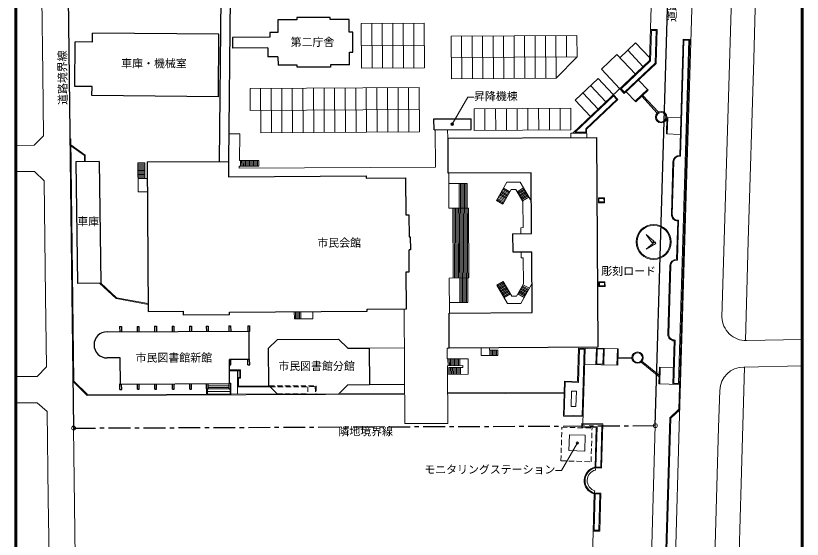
# Model space of a CAD drawing. Units: millimetres, scale not verified. Extents: x -195000 to -15000, y -143500 to 133500.
# Drawn here: x -195000 to -15000, y -79099 to 40685 of the extents above; entities that cross this region are included whole.
import ezdxf
from ezdxf.enums import TextEntityAlignment as Align

# ---------------------------------------------------------------- set-up
doc = ezdxf.new("R2010")
doc.units = ezdxf.units.MM
doc.header["$LTSCALE"] = 1000
doc.header["$PDMODE"] = 32
doc.header["$PDSIZE"] = 600
doc.linetypes.add('CHAIN1', pattern=[8, 5, -1, 1, -1])
doc.linetypes.add('DASHED1', pattern=[1.8, 1.2, -0.6])
for name, color, linetype, lineweight in [('2-2_壁', 7, 'Continuous', 18), ('2-3_間仕切', 7, 'Continuous', 18), ('2-4_アルミサッシ', 7, 'Continuous', 18), ('3-2_壁', 7, 'Continuous', 18), ('3-8_土間', 4, 'Continuous', 18), ('3-F_室名', 7, 'Continuous', 18), ('F-0_F-0', 7, 'Continuous', 18)]:
    doc.layers.add(name, color=color, linetype=linetype, lineweight=lineweight)
doc.styles.add('ＭＳ ゴシック', font='')
doc.styles.get('ＭＳ ゴシック').set_extended_font_data('MS Gothic')

msp = doc.modelspace()

# ---------------------------------------------------------------- linework, layer by layer
at = {"layer": '2-2_壁', "color": 3, "lineweight": 25}
for p, q in [((-183822, 106535), (-181755, -53666)), ((-48633, -53103), (-44643, 81741))]:
    msp.add_line(p, q, dxfattribs=at)
at = {"layer": '2-2_壁', "color": 3, "linetype": 'CHAIN1', "lineweight": 25}
msp.add_line((-181755, -53666), (-48633, -53103), dxfattribs=at)
at = {"layer": '2-2_壁'}
for centre in [(-181755, -53666), (-48633, -53103)]:
    msp.add_circle(centre, 450, dxfattribs=at)
at = {"layer": '2-3_間仕切'}
for p, q in [((-181755, -53666), (-181215, -95518)), ((-51189, -138798), (-48633, -53103))]:
    msp.add_line(p, q, dxfattribs=at)
at = {"layer": '2-4_アルミサッシ'}
for p, q in [((-189109, 51299), (-188827, 27445)), ((-188658, 13193), (-188827, 27445)), ((-190795, 11034), (-188658, 13193)), ((-195000, 10997), (-190795, 11034)), ((-190708, 5050), (-195000, 5011)), ((-188518, 2929), (-190708, 5050)), ((-188184, -23539), (-188518, 2929)), ((-188184, -23539), (-187980, -39645)), ((-15000, -33370), (-27770, -33639)), ((-28390, -39691), (-15000, -39424)), ((-190094, -41843), (-187980, -39645)), ((-195000, -41891), (-190094, -41843)), ((-190110, -47856), (-195000, -47903)), ((-190110, -47856), (-187826, -49830)), ((-187548, -69843), (-187826, -49830)), ((-187266, -90072), (-187548, -69843))]:
    msp.add_line(p, q, dxfattribs=at)
for points in [[(-28027, -33644), (-27679, -22334), (-27346, -10884), (-26103, 30783), (-25843, 39508), (-24983, 68458), (-24559, 82948)], [(-29705, -90162), (-29013, -66333), (-28210, -39687)]]:
    msp.add_lwpolyline(points, dxfattribs=at)
at = {"layer": '3-2_壁', "color": 3, "lineweight": 25}
for p, q in [((-145582, 79476), (-146293, 7369)), ((-147822, 70309), (-148443, 7357)), ((-130689, 39744), (-135039, 39717)), ((-135039, 39717), (-135021, 36828)), ((-123042, 40291), (-130692, 40244)), ((-130692, 40244), (-130689, 39744)), ((-123039, 39791), (-123042, 40291)), ((-118689, 39818), (-123039, 39791)), ((-118671, 36943), (-118689, 39818)), ((-177444, 34669), (-177425, 36729)), ((-148486, 36463), (-177425, 36729)), ((-148617, 22164), (-148486, 36463)), ((-135021, 36828), (-136821, 36816)), ((-117871, 36948), (-118671, 36943)), ((-117843, 32348), (-117871, 36948)), ((-181512, 24526), (-181419, 34705)), ((-177444, 34669), (-181419, 34705)), ((-145374, 35699), (-145359, 33259)), ((-137309, 33308), (-145359, 33259)), ((-137309, 33308), (-137297, 31303)), ((-134987, 31318), (-137297, 31303)), ((-134987, 31318), (-134975, 29368)), ((-118643, 32343), (-117843, 32348)), ((-118625, 29468), (-118643, 32343)), ((-130625, 29394), (-134975, 29368)), ((-130622, 28894), (-130625, 29394)), ((-122972, 28942), (-130622, 28894)), ((-118625, 29468), (-122975, 29442)), ((-122975, 29442), (-122972, 28942)), ((-177537, 24489), (-181512, 24526)), ((-177556, 22429), (-177537, 24489)), ((-148617, 22164), (-177556, 22429)), ((-99280, 17064), (-90790, 17113)), ((-99266, 14614), (-99280, 17064)), ((-90776, 14663), (-90790, 17113)), ((-99266, 14614), (-90776, 14663)), ((-96065, 12657), (-62066, 12852)), ((-62066, 12852), (-61790, -35147)), ((-175882, 7365), (-175522, -20493)), ((-164895, 7262), (-164699, -26952)), ((-114776, 4025), (-114773, 3550)), ((-114773, 3550), (-105773, 3601)), ((-105773, 3601), (-105724, -4899)), ((-105724, -4899), (-105024, -4895)), ((-105024, -4895), (-104996, -9894)), ((-104996, -9894), (-104696, -9893)), ((-104696, -9893), (-104679, -12893)), ((-81289, -9183), (-81266, -13333)), ((-104679, -12893), (-104979, -12894)), ((-81266, -13333), (-76916, -13308)), ((-175522, -20493), (-180882, -20562)), ((-171215, -30401), (-170815, -30400)), ((-171215, -30401), (-171210, -31601)), ((-170815, -30400), (-170810, -31600)), ((-167215, -30385), (-166815, -30383)), ((-167215, -30385), (-167210, -31585)), ((-166815, -30383), (-166810, -31583)), ((-163215, -30368), (-162815, -30366)), ((-163215, -30368), (-163210, -31568)), ((-162815, -30366), (-162810, -31566)), ((-159215, -30351), (-158815, -30349)), ((-159215, -30351), (-159210, -31551)), ((-158815, -30349), (-158810, -31549)), ((-155200, -30334), (-154800, -30332)), ((-155200, -30334), (-155195, -31534)), ((-154800, -30332), (-154795, -31532)), ((-151385, -30318), (-150985, -30316)), ((-151385, -30318), (-151380, -31518)), ((-150985, -30316), (-150980, -31516)), ((-146215, -30296), (-145815, -30294)), ((-146215, -30296), (-146210, -31496)), ((-145815, -30294), (-145810, -31494)), ((-141900, -30277), (-141500, -30276)), ((-141900, -30277), (-141895, -31477)), ((-141500, -30276), (-141494, -31576)), ((-174095, -31614), (-141595, -31476)), ((-141567, -37976), (-141595, -31476)), ((-141594, -31576), (-141494, -31576)), ((-119020, -35375), (-114120, -35347)), ((-114120, -35347), (-114072, -43707)), ((-61790, -35147), (-95790, -35342)), ((-171069, -37601), (-174069, -37614)), ((-171044, -43601), (-171069, -37601)), ((-141567, -37976), (-146067, -37995)), ((-146044, -43495), (-146067, -37995)), ((-146062, -39195), (-145777, -39194)), ((-145777, -39194), (-145782, -37994)), ((-141862, -39177), (-141867, -37977)), ((-141862, -39177), (-141462, -39176)), ((-141568, -37876), (-141468, -37876)), ((-141462, -39176), (-141468, -37876)), ((-171154, -44801), (-170754, -44800)), ((-171044, -43601), (-146044, -43495)), ((-170754, -44800), (-170759, -43600)), ((-167154, -44784), (-167159, -43584)), ((-167154, -44784), (-166754, -44783)), ((-166754, -44783), (-166759, -43583)), ((-163154, -44767), (-163159, -43568)), ((-163154, -44767), (-162754, -44766)), ((-162754, -44766), (-162759, -43566)), ((-159154, -44751), (-159159, -43551)), ((-159154, -44751), (-158754, -44749)), ((-158754, -44749), (-158759, -43549)), ((-155139, -44734), (-155144, -43534)), ((-155139, -44734), (-154739, -44732)), ((-154739, -44732), (-154744, -43532)), ((-151324, -44717), (-151329, -43517)), ((-151324, -44717), (-150924, -44716)), ((-150924, -44716), (-150929, -43516)), ((-146154, -44696), (-146159, -43496)), ((-146154, -44696), (-145754, -44694)), ((-146045, -43395), (-145760, -43394)), ((-145754, -44694), (-145760, -43394)), ((-118972, -43735), (-114072, -43707))]:
    msp.add_line(p, q, dxfattribs=at)
at = {"layer": '3-2_壁'}
for p, q in [((-98991, 14615), (-98942, 6051)), ((-96150, 12657), (-96161, 14632)), ((-146231, 13660), (-143731, 13636)), ((-143731, 13636), (-143791, 7568)), ((-96150, 12657), (-96065, 12657)), ((-143791, 7568), (-139397, 7593)), ((-143597, 7569), (-143589, 6249)), ((-143297, 7571), (-143289, 6251)), ((-142997, 7573), (-142989, 6253)), ((-142697, 7575), (-142689, 6255)), ((-142397, 7576), (-142389, 6256)), ((-142097, 7578), (-142089, 6258)), ((-141797, 7580), (-141789, 6260)), ((-141497, 7581), (-141489, 6261)), ((-141197, 7583), (-141189, 6263)), ((-140897, 7585), (-140889, 6265)), ((-140597, 7587), (-140589, 6267)), ((-140297, 7588), (-140289, 6268)), ((-139997, 7590), (-139989, 6270)), ((-139697, 7592), (-139689, 6272)), ((-139397, 7593), (-139389, 6273)), ((-165469, 7059), (-167019, 7050)), ((-166981, 375), (-167019, 7050)), ((-167017, 6750), (-165467, 6759)), ((-167016, 6450), (-165466, 6459)), ((-167014, 6150), (-165464, 6159)), ((-167012, 5850), (-165462, 5859)), ((-167010, 5550), (-165460, 5559)), ((-143879, 6248), (-139389, 6273)), ((-143876, 5793), (-143879, 6248)), ((-98942, 6051), (-143876, 5793)), ((-167009, 5250), (-165459, 5259)), ((-165457, 4959), (-167007, 4950)), ((-165455, 4659), (-167005, 4650)), ((-165454, 4359), (-167003, 4350)), ((-165452, 4059), (-167002, 4050)), ((-165450, 3759), (-167000, 3750)), ((-95909, 4658), (-95863, -3342)), ((-165448, 3459), (-166998, 3450)), ((-95895, 2278), (-91705, 2302)), ((-93349, -24948), (-93505, 2292)), ((-93049, -24946), (-93205, 2293)), ((-92749, -24944), (-92905, 2295)), ((-92449, -24943), (-92605, 2297)), ((-92149, -24941), (-92305, 2299)), ((-91849, -24939), (-92005, 2300)), ((-91549, -24938), (-91705, 2302)), ((-85006, -1615), (-82602, 2604)), ((-79576, 2622), (-82602, 2604)), ((-76982, -1814), (-79576, 2622)), ((-166981, 375), (-164856, 387)), ((-82507, -622), (-83967, 209)), ((-82359, -362), (-83818, 470)), ((-82210, -101), (-83670, 731)), ((-83547, -2447), (-81623, 930)), ((-83521, 991), (-82062, 160)), ((-83373, 1252), (-81913, 420)), ((-78790, 1278), (-80240, 430)), ((-78639, 1019), (-80089, 171)), ((-78487, 760), (-79938, -88)), ((-78336, 501), (-79786, -347)), ((-78184, 242), (-79635, -606)), ((-83547, -2447), (-85006, -1615)), ((-83398, -2186), (-84858, -1355)), ((-83250, -1926), (-84709, -1094)), ((-83101, -1665), (-84561, -833)), ((-82953, -1404), (-84412, -573)), ((-82804, -1144), (-84264, -312)), ((-82656, -883), (-84115, -51)), ((-78033, -16), (-79483, -865)), ((-77881, -275), (-79332, -1124)), ((-77730, -534), (-79180, -1383)), ((-77579, -793), (-79029, -1642)), ((-95863, -3342), (-91373, -3316)), ((-94881, -19337), (-94973, -3337)), ((-94581, -19335), (-94673, -3335)), ((-94281, -19333), (-94373, -3333)), ((-93981, -19331), (-94073, -3332)), ((-93681, -19330), (-93773, -3330)), ((-91281, -19316), (-91373, -3316)), ((-78887, -7805), (-78922, -1824)), ((-78887, -7805), (-79387, -7807)), ((-79379, -9172), (-79387, -7807)), ((-79348, -14687), (-79356, -13322)), ((-78848, -14684), (-79348, -14687)), ((-78848, -14684), (-78813, -20665)), ((-95771, -19342), (-91281, -19316)), ((-95771, -19342), (-95725, -27342)), ((-83445, -20095), (-84895, -20943)), ((-84895, -20943), (-82443, -25135)), ((-83294, -20354), (-84744, -21202)), ((-83142, -20613), (-84592, -21461)), ((-82991, -20872), (-84441, -21720)), ((-82839, -21131), (-84289, -21979)), ((-82688, -21390), (-84138, -22238)), ((-83445, -20095), (-81483, -23450)), ((-76874, -20653), (-79417, -25118)), ((-77756, -22202), (-79215, -21370)), ((-77607, -21941), (-79067, -21109)), ((-77459, -21680), (-78918, -20849)), ((-82536, -21649), (-83986, -22497)), ((-82385, -21908), (-83835, -22756)), ((-82233, -22167), (-83683, -23015)), ((-82082, -22426), (-83532, -23274)), ((-83380, -23533), (-81930, -22685)), ((-83229, -23792), (-81779, -22944)), ((-78647, -23766), (-80106, -22934)), ((-78498, -23505), (-79958, -22673)), ((-78350, -23244), (-79809, -22413)), ((-78201, -22984), (-79661, -22152)), ((-78053, -22723), (-79512, -21891)), ((-77904, -22462), (-79364, -21631)), ((-95739, -24962), (-91549, -24938)), ((-79417, -25118), (-82443, -25135)), ((-126983, -26996), (-126973, -28661)), ((-105930, -52640), (-106081, -26401)), ((-131248, -27020), (-131238, -28685)), ((-131238, -28685), (-126973, -28661)), ((-130948, -27019), (-130938, -28684)), ((-130648, -27017), (-130638, -28682)), ((-130348, -27015), (-130338, -28680)), ((-130048, -27013), (-130038, -28678)), ((-129748, -27012), (-129738, -28677)), ((-114120, -35347), (-106030, -35301)), ((-95790, -35342), (-96250, -35345)), ((-96235, -37810), (-96250, -35345)), ((-88490, -37060), (-88500, -35300)), ((-86487, -35829), (-86480, -37049)), ((-86187, -35827), (-86180, -37047)), ((-85887, -35825), (-85880, -37045)), ((-85587, -35823), (-85580, -37043)), ((-85287, -35822), (-85280, -37042)), ((-84987, -35820), (-84980, -37040)), ((-84687, -35818), (-84680, -37038)), ((-91495, -37782), (-96235, -37810)), ((-94575, -37800), (-94566, -39390)), ((-94275, -37798), (-94266, -39388)), ((-93975, -37797), (-93966, -39387)), ((-93675, -37795), (-93666, -39385)), ((-93375, -37793), (-93366, -39383)), ((-91495, -37782), (-91475, -41352)), ((-88490, -37060), (-84680, -37038)), ((-92716, -39379), (-96226, -39400)), ((-96151, -52584), (-96226, -39400)), ((-96075, -37809), (-96066, -39399)), ((-95775, -37807), (-95766, -39397)), ((-95475, -37805), (-95466, -39395)), ((-95175, -37804), (-95166, -39394)), ((-94875, -37802), (-94866, -39392)), ((-92716, -39379), (-92714, -39769)), ((-92714, -39769), (-95914, -39788)), ((-95905, -41378), (-95914, -39788)), ((-91475, -41352), (-95905, -41378)), ((-95605, -41376), (-95614, -39786)), ((-95305, -41374), (-95314, -39784)), ((-95005, -41373), (-95014, -39783)), ((-94705, -41371), (-94714, -39781)), ((-94405, -41369), (-94414, -39779)), ((-94105, -41367), (-94114, -39777)), ((-93814, -39776), (-93805, -41366)), ((-93514, -39774), (-93505, -41364)), ((-93214, -39772), (-93205, -41362)), ((-114072, -43707), (-105982, -43661)), ((-105930, -52640), (-96151, -52584))]:
    msp.add_line(p, q, dxfattribs=at)
at = {"layer": '3-2_壁', "color": 3, "lineweight": 25}
for points in [[(-136821, 36816), (-136814, 35751), (-145374, 35699)], [(-77019, 4766), (-96019, 4657), (-96065, 12657)], [(-175882, 7365), (-181241, 7295), (-180882, -20562)], [(-164895, 7262), (-146295, 7369), (-146275, 3844), (-114776, 4025)], [(-81289, -9183), (-76939, -9158), (-77019, 4766)], [(-164699, -26952), (-156699, -26906), (-156694, -27766), (-146094, -27706), (-146098, -27106), (-114598, -26925), (-114601, -26450), (-105601, -26398), (-105650, -17898), (-104950, -17894), (-104979, -12894)], [(-95790, -35342), (-95835, -27342), (-76836, -27233), (-76916, -13308)], [(-135132, -33368), (-137219, -35480), (-137171, -43840), (-135059, -45928), (-121060, -45847), (-118972, -43735)], [(-135132, -33368), (-121132, -33287), (-119020, -35375)], [(-171154, -44801), (-171159, -43501), (-171044, -43501)]]:
    msp.add_lwpolyline(points, dxfattribs=at)
at = {"layer": '3-2_壁'}
for points in [[(-164873, 3437), (-165448, 3434), (-165469, 7059)], [(-78922, -1824), (-80537, 936), (-81623, 930)], [(-78813, -20665), (-80397, -23443), (-81483, -23450)], [(-86550, -35289), (-86547, -35829), (-84687, -35818)]]:
    msp.add_lwpolyline(points, dxfattribs=at)
at = {"layer": '3-2_壁', "color": 3, "lineweight": 25}
msp.add_arc((-174082, -34614), 3000, 90.24231, 270.24231, dxfattribs=at)
at = {"layer": '3-8_土間'}
for p, q in [((-43135, -53267), (-39145, 81578)), ((-33391, -28256), (-30149, 81312)), ((-101529, 38979), (-115928, 38890)), ((-115865, 28690), (-115928, 38890)), ((-113466, 28705), (-113528, 38905)), ((-111066, 28720), (-111128, 38920)), ((-108666, 28735), (-108728, 38934)), ((-106266, 28749), (-106328, 38949)), ((-103866, 28764), (-103928, 38964)), ((-101466, 28779), (-101529, 38979)), ((-66561, 36194), (-95360, 36017)), ((-95300, 26217), (-95360, 36017)), ((-92900, 26232), (-92960, 36031)), ((-90500, 26246), (-90560, 36046)), ((-88100, 26261), (-88160, 36061)), ((-85700, 26276), (-85760, 36076)), ((-83300, 26291), (-83360, 36090)), ((-80900, 26305), (-80960, 36105)), ((-78500, 26320), (-78561, 36120)), ((-76100, 26335), (-76161, 36135)), ((-73700, 26350), (-73761, 36150)), ((-71300, 26365), (-71361, 36164)), ((-68931, 31279), (-68961, 36179)), ((-66531, 31294), (-66561, 36194)), ((-49722, 37549), (-48223, 37504)), ((-48650, 29846), (-48429, 37310)), ((-48452, 29758), (-48223, 37504)), ((-56726, 31088), (-53165, 34454)), ((-49916, 31015), (-53165, 34454)), ((-43270, -49357), (-40765, 35283)), ((-43052, 8739), (-42265, 35327)), ((-42858, 8533), (-42071, 35121)), ((-42265, 35327), (-40516, 35275)), ((-42071, 35121), (-40971, 35089)), ((-101497, 33879), (-115897, 33790)), ((-51409, 29028), (-54946, 32771)), ((-66531, 31294), (-95330, 31117)), ((-66531, 31294), (-71300, 26365)), ((-53189, 27345), (-57413, 31815)), ((-55721, 22890), (-48452, 29758)), ((-55713, 23172), (-48650, 29846)), ((-101466, 28779), (-115865, 28690)), ((-71300, 26365), (-95300, 26217)), ((-66975, 21405), (-61742, 26350)), ((-57174, 21516), (-61742, 26350)), ((-141386, 24072), (-141357, 18972)), ((-138966, 24086), (-138907, 13886)), ((-136546, 24100), (-136487, 13900)), ((-134126, 24114), (-134067, 13914)), ((-131706, 24128), (-131648, 13928)), ((-129286, 24142), (-129228, 13942)), ((-126866, 24156), (-126808, 13956)), ((-124446, 24170), (-124388, 13970)), ((-122026, 24183), (-121968, 13984)), ((-119606, 24197), (-119548, 13997)), ((-117186, 24211), (-117128, 14011)), ((-114766, 24225), (-114708, 14025)), ((-112346, 24239), (-112288, 14039)), ((-109926, 24253), (-109868, 14053)), ((-107506, 24267), (-107448, 14067)), ((-105086, 24281), (-105028, 14081)), ((-59949, 20958), (-63486, 24701)), ((-53246, 21101), (-50411, 23779)), ((-66996, 14024), (-58213, 22324)), ((-61693, 19310), (-65230, 23053)), ((-57457, 21524), (-58213, 22324)), ((-53109, 20955), (-55306, 23281)), ((-48178, 18422), (-51728, 22260)), ((-47934, 18600), (-51507, 22464)), ((-63438, 17661), (-66975, 21405)), ((-64547, 14825), (-57457, 21524)), ((-64346, 14739), (-57174, 21516)), ((-141357, 18972), (-102637, 19195)), ((-90104, 19392), (-67964, 19519)), ((-90075, 14442), (-90104, 19392)), ((-87615, 14456), (-87644, 19406)), ((-85155, 14470), (-85184, 19420)), ((-82695, 14484), (-82724, 19434)), ((-80235, 14498), (-80264, 19448)), ((-77775, 14512), (-77804, 19462)), ((-75315, 14526), (-75344, 19476)), ((-72855, 14540), (-72884, 19490)), ((-70395, 14555), (-70424, 19504)), ((-67935, 14569), (-67964, 19519)), ((-46108, 13631), (-45996, 17429)), ((-45996, 17429), (-42797, 17335)), ((-45908, 13625), (-45796, 17424)), ((-90075, 14442), (-67935, 14569)), ((-64542, 14038), (-64547, 14825)), ((-64336, 12839), (-64346, 14739)), ((-138907, 13886), (-102608, 14095)), ((-67941, 13819), (-64341, 13839)), ((-67935, 12819), (-67941, 13819)), ((-66996, 14024), (-64542, 14038)), ((-46108, 13631), (-42910, 13537)), ((-182609, 12538), (-182409, 12541)), ((-182409, 12541), (-181693, -42952)), ((-179090, 8783), (-182392, 11174)), ((-179289, 8680), (-182388, 10925)), ((-179289, 8680), (-179272, 7321)), ((-179090, 8783), (-179072, 7323)), ((-44952, -4761), (-44595, 7284)), ((-44752, -4767), (-44395, 7278)), ((-43057, 8539), (-42858, 8533)), ((-60371, -1908), (-60375, -1168)), ((-60250, -2088), (-60256, -988)), ((-61650, -2096), (-60250, -2088)), ((-61531, -1915), (-60371, -1908)), ((-43755, -15031), (-43497, -6305)), ((-43561, -15237), (-43291, -6111)), ((-43491, -6105), (-43291, -6111)), ((-48766, -11031), (-50707, -12723)), ((-48970, -10925), (-49383, -11263)), ((-43761, -15231), (-43561, -15237)), ((-45762, -32159), (-45299, -16486)), ((-45562, -32165), (-45099, -16492)), ((-175815, -20497), (-172005, -24043)), ((-175525, -20493), (-171912, -23857)), ((-61540, -21295), (-60140, -21287)), ((-61421, -21115), (-60261, -21108)), ((-60261, -21108), (-60265, -20368)), ((-60140, -21287), (-60146, -20187)), ((-172005, -24043), (-164708, -25367)), ((-171912, -23857), (-164709, -25164)), ((-44601, -43618), (-44307, -33703)), ((-44395, -43424), (-44102, -33509)), ((-44301, -33503), (-44102, -33509)), ((-66422, -42996), (-66198, -35400)), ((-66228, -43202), (-66004, -35605)), ((-66198, -35400), (-62119, -35520)), ((-66004, -35605), (-64924, -35637)), ((-65225, -52581), (-64718, -35443)), ((-62227, -39154), (-62115, -35356)), ((-62115, -35356), (-57117, -35503)), ((-60622, -39001), (-60521, -35603)), ((-60428, -39207), (-60315, -35409)), ((-57429, -39296), (-57317, -35498)), ((-57229, -39302), (-57117, -35503)), ((-57182, -37702), (-53968, -37798)), ((-57173, -37403), (-53994, -37497)), ((-64826, -39077), (-57229, -39302)), ((-62021, -38960), (-60622, -39001)), ((-47751, -41901), (-51898, -38562)), ((-47740, -41525), (-51682, -38350)), ((-146057, -40370), (-143552, -40360)), ((-146056, -40570), (-143552, -40560)), ((-144229, -45857), (-144251, -40563)), ((-143895, -42061), (-143901, -40561)), ((-143544, -42260), (-143552, -40360)), ((-47799, -43524), (-47687, -39725)), ((-47687, -39725), (-44488, -39820)), ((-47599, -43530), (-47487, -39731)), ((-178671, -46203), (-181892, -43037)), ((-178590, -46003), (-181693, -42952)), ((-144245, -42062), (-143545, -42060)), ((-144244, -42262), (-143544, -42260)), ((-144037, -44057), (-144044, -42262)), ((-69452, -50710), (-69227, -43113)), ((-69227, -43113), (-66228, -43202)), ((-151324, -44717), (-151319, -45887)), ((-151124, -44717), (-151118, -46087)), ((-150927, -44016), (-146157, -43996)), ((-150925, -44366), (-146156, -44346)), ((-150924, -44716), (-146154, -44696)), ((-145954, -44695), (-145949, -45895)), ((-145754, -44694), (-145748, -46064)), ((-144236, -44257), (-136781, -44226)), ((-144037, -44057), (-136982, -44027)), ((-47799, -43524), (-43101, -43663)), ((-178671, -46203), (-105969, -45896)), ((-178590, -46003), (-151319, -45887)), ((-151121, -45317), (-145951, -45295)), ((-151119, -45917), (-145749, -45894)), ((-145749, -45864), (-135169, -45819)), ((-120973, -45759), (-105970, -45696)), ((-96191, -45604), (-69498, -45491)), ((-96190, -45804), (-69503, -45691)), ((-66802, -48738), (-66699, -45239)), ((-34139, -53534), (-33888, -45029)), ((-67902, -48705), (-66802, -48738)), ((-43270, -49357), (-45328, -51296)), ((-43023, -49468), (-45081, -51407)), ((-69658, -50904), (-65180, -51037)), ((-46230, -81540), (-45328, -51296)), ((-45977, -81444), (-45081, -51407)), ((-65451, -53444), (-65425, -52575)), ((-65451, -53444), (-62152, -53543)), ((-65425, -52575), (-60627, -52718)), ((-65245, -53250), (-65231, -52780)), ((-65245, -53250), (-61946, -53349)), ((-65231, -52780), (-60833, -52912)), ((-62427, -62768), (-62152, -53543)), ((-62221, -62575), (-61946, -53349)), ((-60928, -62813), (-60627, -52718)), ((-45827, -143500), (-43135, -53267)), ((-36823, -143500), (-34139, -53534)), ((-64764, -58917), (-64655, -55279)), ((-68402, -58809), (-64764, -58917)), ((-62427, -62768), (-60928, -62813)), ((-62311, -63255), (-62427, -62768)), ((-62454, -68037), (-62599, -68516)), ((-63307, -92255), (-62599, -68516)), ((-62652, -77018), (-62405, -68722)), ((-62599, -68516), (-61099, -68561)), ((-62405, -68722), (-61305, -68755))]:
    msp.add_line(p, q, dxfattribs=at)
at = {"layer": '3-8_土間', "linetype": 'DASHED1'}
for p, q in [((-136982, -44027), (-126237, -43981)), ((-136781, -44226), (-126436, -44182)), ((-128126, -44189), (-128118, -45989)), ((-126436, -44182), (-126428, -45982)), ((-126237, -43981), (-126228, -45981)), ((-135169, -45819), (-128119, -45789)), ((-63336, -61361), (-63106, -53664)), ((-70233, -61155), (-63336, -61361))]:
    msp.add_line(p, q, dxfattribs=at)
at = {"layer": '3-8_土間'}
for points in [[(-67502, 13821), (-49933, 30422), (-49205, 55041)], [(-55713, 23172), (-56468, 23972), (-49736, 30333), (-49528, 37343), (-48429, 37310)], [(-44395, -43424), (-43295, -43457), (-40971, 35089)], [(-55721, 22890), (-60975, 28450), (-57413, 31815)], [(-53109, 20955), (-50274, 23634), (-52472, 25960)], [(-141386, 24072), (-102667, 24295), (-102608, 14095)], [(-61650, -2096), (-61656, -996), (-60256, -988)], [(-61531, -1915), (-61535, -1175), (-60375, -1168)], [(-48970, -10925), (-50705, -9357), (-49383, -11263)], [(-48766, -11031), (-48477, -11430), (-50727, -12733)], [(-61540, -21295), (-61546, -20195), (-60146, -20187)], [(-61421, -21115), (-61425, -20375), (-60265, -20368)], [(-69452, -50710), (-65374, -50831), (-64924, -35637)], [(-62021, -38960), (-61921, -35561), (-60521, -35603)], [(-69658, -50904), (-69421, -42908), (-66422, -42996)], [(-67902, -48705), (-67798, -45207), (-66699, -45239)], [(-62221, -62575), (-61122, -62607), (-60833, -52912)], [(-68402, -58809), (-68293, -55170), (-64655, -55279)], [(-62858, -77212), (-61359, -77257), (-61099, -68561)], [(-62652, -77018), (-61553, -77051), (-61305, -68755)]]:
    msp.add_lwpolyline(points, dxfattribs=at)
at = {"layer": '3-8_土間', "linetype": 'DASHED1'}
msp.add_lwpolyline([(-70233, -61155), (-70003, -53458), (-63106, -53664)], dxfattribs=at)
at = {"layer": '3-8_土間'}
for centre, radius in [((-47295, 17468), 1300), ((-47295, 17468), 1100), ((-49010, -11073), 4000), ((-49010, -11073), 3800), ((-52695, -37535), 1300), ((-52695, -37535), 1100)]:
    msp.add_circle(centre, radius, dxfattribs=at)
for centre, radius, start, end in [((-43096, 7239), 1500, 88.30513, 178.30513), ((-43096, 7239), 1300, 88.30513, 178.30513), ((-43452, -4805), 1500, 178.30513, 268.30513), ((-43452, -4805), 1300, 178.30513, 268.30513), ((-43799, -16530), 1500, 88.30513, 178.30513), ((-43799, -16530), 1300, 88.30513, 178.30513), ((-27886, -28140), 5500, 181.20645, 271.20645), ((-44263, -32203), 1500, 178.30513, 268.30513), ((-44263, -32203), 1300, 178.30513, 268.30513), ((-28390, -45192), 5500, 90, 178.30513), ((-61735, -65665), 3179, 102.46979, 254.11333), ((-61735, -65665), 2979, 103.44387, 253.13925), ((-61735, -65665), 2479, 103.44387, 253.13925)]:
    msp.add_arc(centre, radius, start, end, dxfattribs=at)
at = {"layer": '3-F_室名'}
for points in [[(-95096, 15863), (-91528, 22042), (-90128, 22042)], [(-66473, -57073), (-70104, -63363), (-71504, -63363)]]:
    msp.add_lwpolyline(points, dxfattribs=at)
at = {"layer": '3-F_室名', "color": 3}
for p in [(-95096, 15863), (-66473, -57073)]:
    msp.add_point(p, dxfattribs=at)
at = {"layer": 'F-0_F-0', "color": 5, "lineweight": 60}
msp.add_line((-15000, 133500), (-15000, -143500), dxfattribs=at)
msp.add_lwpolyline([(-195000, -143500), (-195000, 133500), (-15000, 133500)], dxfattribs=at)

# ---------------------------------------------------------------- texts
at = {"layer": '3-F_室名', "style": 'ＭＳ ゴシック'}
for s, rotation, p in [('道路境界線', 88.305, (-43385, 39220)), ('道路境界線', 90.739, (-182714, 20276)), ('隣地境界線', 0.242, (-121150, -55918))]:
    msp.add_text(s, height=1833, rotation=rotation, dxfattribs=at).set_placement(p, align=Align.BOTTOM_LEFT)
for s, p in [('第二庁舎', (-132084, 33202)), ('車庫・機械室', (-170861, 28298)), ('昇降機棟', (-90128, 20792)), ('車庫', (-180917, -7858)), ('市民会館', (-125987, -12736)), ('彫刻ロード', (-60991, -19202)), ('市民図書館新館', (-167570, -39022)), ('市民図書館分館', (-134911, -40937)), ('モニタリングステーション', (-101504, -64613))]:
    msp.add_text(s, height=1833, dxfattribs=at).set_placement(p, align=Align.BOTTOM_LEFT)

doc.saveas('drawing.dxf')
